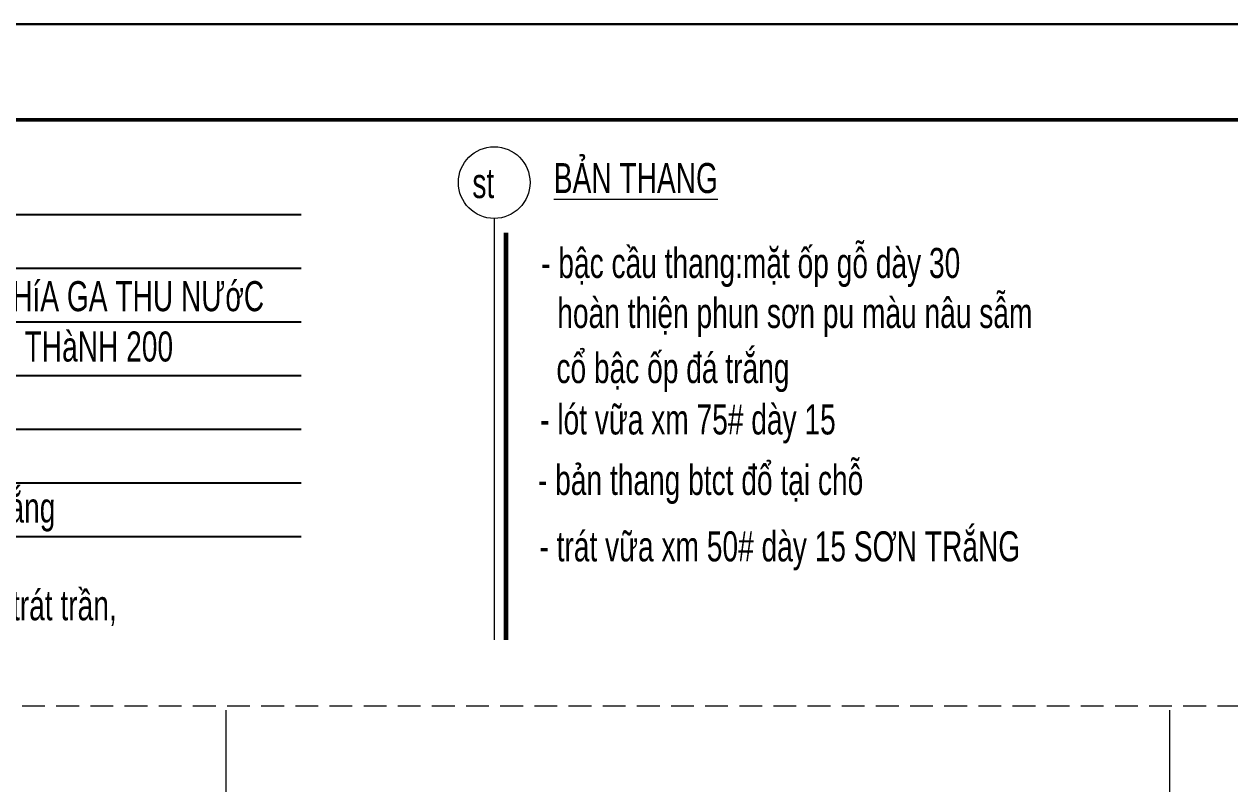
# Model space of a CAD drawing. Header units: millimetres. Extents: x 1336014 to 2939047, y -333549 to -60566.
# Drawn here: x 1478499 to 1485119, y -143813 to -139642 of the extents above; entities that cross this region are included whole.
import ezdxf

# ---------------------------------------------------------------- set-up
doc = ezdxf.new("R2010")
doc.units = ezdxf.units.MM
doc.header["$MEASUREMENT"] = 0
doc.linetypes.add('$1$HIDDEN', pattern=[0.375, 0.25, -0.125])
doc.linetypes.add('CENTER2', pattern=[1.125, 0.75, -0.125, 0.125, -0.125])
for name, color, linetype, lineweight in [('05.Text', 253, 'Continuous', 18), ('06.betong', 2, 'Continuous', 35), ('10.Text', 254, 'Continuous', 18), ('10.truc', 250, 'CENTER2', 20), ('11.Khung bo', 32, 'Continuous', 50), ('12.Khung', 36, 'Continuous', 25)]:
    doc.layers.add(name, color=color, linetype=linetype, lineweight=lineweight)
doc.layers.add('HATCH', color=250, linetype='Continuous')
doc.layers.add('Tpl_Bound', color=1, linetype='Continuous', plot=False)
doc.styles.add('TT5_Text Dim', font='hoatbif.shx', dxfattribs={"width": 0.6})

# ---------------------------------------------------------------- blocks, each defined once
blk = doc.blocks.new('100')
at = {"layer": '11.Khung bo', "const_width": 26.7}
blk.add_lwpolyline([(1860913, -945239.8), (1860913, -916940.1), (1896062.6, -916940.1), (1896062.6, -945239.8)], close=True, dxfattribs=at)
blk.add_lwpolyline([(1860913, -945239.8), (1860913, -916940.1), (1896062.6, -916940.1), (1896062.6, -945239.8)], close=True, dxfattribs=at)
blk.add_lwpolyline([(1860913, -945239.8), (1860913, -916940.1), (1896062.6, -916940.1), (1896062.6, -945239.8)], close=True, dxfattribs=at)
at = {"layer": '12.Khung'}
blk.add_lwpolyline([(1901579.2, -945939.8), (1901579.2, -916240.1), (1859579.6, -916240.1), (1859579.6, -945939.8)], close=True, dxfattribs=at)
blk.add_lwpolyline([(1901579.2, -945939.8), (1901579.2, -916240.1), (1859579.6, -916240.1), (1859579.6, -945939.8)], close=True, dxfattribs=at)
blk.add_lwpolyline([(1901579.2, -945939.8), (1901579.2, -916240.1), (1859579.6, -916240.1), (1859579.6, -945939.8)], close=True, dxfattribs=at)
blk = doc.blocks.new('q\xadeqweqw')
at = {"layer": 'HATCH'}
for p, q in [((798851.7, 46960.4), (802613.1, 46960.4)), ((798851.7, 46665.6), (802613.1, 46665.6)), ((798851.7, 46370.8), (802613.1, 46370.8)), ((798851.7, 46076), (802613.1, 46076)), ((798851.7, 45781.2), (802613.1, 45781.2)), ((798851.7, 45486.5), (802613.1, 45486.5)), ((798851.7, 45191.7), (802613.1, 45191.7))]:
    blk.add_line(p, q, dxfattribs=at)
at = {"layer": '10.Text', "style": 'TT5_Text Dim', "width": 0.7}
for s, p in [('- xem chi tiÕt l¸t sµn', (798922.7, 46730.1)), ('- v÷a xm #75 §¸NH DèC VÒ PHÝA GA THU N¦íC', (798922.7, 46429.4)), ('- líp chèng thÊm NG¦îC VÐN THµNH 200', (798922.7, 46153)), ('- b¶n sµn BTCT ', (798922.7, 45858.2)), ('- líp v÷a tr¸t trÇn #75 dµy 15', (798922.7, 45563.4)), ('- líp s¬n b¶ hoµn thiÖn mÇu tr¾ng', (798922.7, 45268.6)), ('-trÇn th¹ch cao ', (798922.7, 44973.8)), ('(nÕu cã th× kh«ng cÇn líp v÷a tr¸t trÇn,', (798922.7, 44732.2)), (' vµ líp b¶ l¨n s¬n)', (798922.7, 44402.2))]:
    blk.add_text(s, height=165, dxfattribs=at).set_placement(p)

msp = doc.modelspace()

# ---------------------------------------------------------------- linework, layer by layer
at = {"layer": '05.Text', "color": 6, "linetype": '$1$HIDDEN', "ltscale": 500}
msp.add_line((1464238.2, -143385.2), (1490600.5, -143385.2), dxfattribs=at)
at = {"layer": '10.Text'}
msp.add_line((1481079.8, -140708.4), (1481079.8, -143023.2), dxfattribs=at)
at = {"layer": '10.Text', "const_width": 25}
msp.add_lwpolyline([(1481144.3, -140786.1), (1481144.3, -143024)], dxfattribs=at)
at = {"layer": '10.Text'}
msp.add_circle((1481079.8, -140511.7), 196.7, dxfattribs=at)
at = {"layer": '10.truc'}
for p, q in [((1479606.5, -143408.8), (1479606.5, -160388.6)), ((1484787.5, -143408.8), (1484787.5, -160388.6))]:
    msp.add_line(p, q, dxfattribs=at)
at = {"layer": 'Tpl_Bound', "color": 1}
msp.add_lwpolyline([(1463238.3, -161916.3), (1463238.3, -139641.5), (1494738, -139641.5), (1494738, -161916.3)], close=True, dxfattribs=at)

# ---------------------------------------------------------------- block references
at = {"layer": '05.Text', "xscale": 0.75, "yscale": 0.75, "zscale": 0.75}
msp.add_blockref('100', (68553.5, 547538.6), dxfattribs=at)
at = {"layer": '06.betong'}
msp.add_blockref('q\xadeqweqw', (677407.3, -187647.2, 0.6), dxfattribs=at)

# ---------------------------------------------------------------- texts
at = {"layer": '10.Text', "style": 'TT5_Text Dim', "width": 0.7}
for s, p in [('%%UB¶N THANG', (1481406.9, -140569.2)), ('st', (1480959.9, -140596.8)), ('- bËc cÇu thang:mÆt èp gç dµy 30', (1481337.5, -141035.5, 0.6)), ('  hoµn thiÖn phun s¬n pu mµu n©u sÉm', (1481340.3, -141309.9, 0.6)), ('  cæ bËc èp ®¸ tr¾ng', (1481335.6, -141612.6, 0.6)), ('- lãt v÷a xm 75# dµy 15', (1481331.9, -141894.7, 0.6)), ('- b¶n thang btct ®æ t¹i chç', (1481320.2, -142226.8, 0.6)), ('- tr¸t v÷a xm 50# dµy 15 S¥N TR¾NG', (1481328.3, -142591.6, 0.6))]:
    msp.add_text(s, height=165, dxfattribs=at).set_placement(p)

doc.saveas('drawing.dxf')
